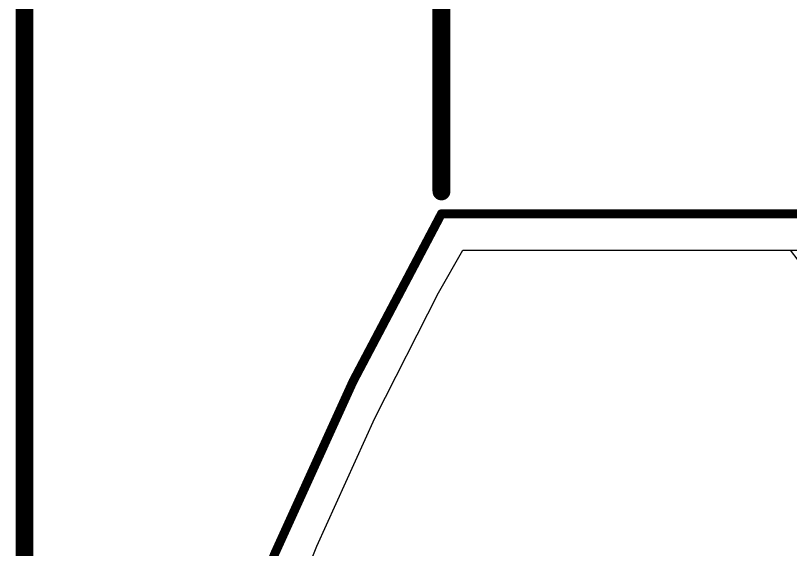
# Model space of a CAD drawing. Header units: inches. Extents: x -6 to 385, y -2 to 102.
# Drawn here: x -6.04 to 4.95, y 40.23 to 47.82 of the extents above; entities that cross this region are included whole.
import ezdxf

# ---------------------------------------------------------------- set-up
doc = ezdxf.new("R2010")
doc.units = ezdxf.units.IN
for name, color, linetype in [('Board outline', 216, 'Continuous'), ('Bottom Layer', 5, 'Continuous'), ('Dimensions', 6, 'Continuous'), ('Layer 1', 16, 'Continuous'), ('Layer 2', 76, 'Continuous'), ('Top Layer', 1, 'Continuous')]:
    doc.layers.add(name, color=color, linetype=linetype)

msp = doc.modelspace()

# ---------------------------------------------------------------- linework, layer by layer
at = {"layer": 'Board outline'}
for points in [[(-3.332, 37.664, 0.127, 0.127, -0.044149), (0, 45, 0.127, 0.127, 0)], [(0, 45, 0.127, 0.127, 0), (79.597, 45, 0.127, 0.127, 0)]]:
    msp.add_lwpolyline(points, format="xyseb", dxfattribs=at)
msp.add_lwpolyline([(-0.032, 45, 0.0635, 0.0635, 1), (0.032, 45, 0.0635, 0.0635, 1)], format="xyseb", close=True, dxfattribs=at)
msp.add_lwpolyline([(-0.032, 45, 0.0635, 0.0635, 1), (0.032, 45, 0.0635, 0.0635, 1)], format="xyseb", close=True, dxfattribs=at)
at = {"layer": 'Bottom Layer'}
for p, q in [((-0.04, 43.877), (0.302, 44.482)), ((0.302, 44.482), (4.95, 44.482)), ((4.95, 44.482), (5.058, 44.341)), ((-0.944, 42.099), (-0.04, 43.877)), ((-1.769, 40.283), (-0.944, 42.099)), ((-2.512, 38.433), (-1.769, 40.283))]:
    msp.add_line(p, q, dxfattribs=at)
at = {"layer": 'Dimensions'}
for points in [[(-5.917, 22.8, 0.254, 0.254, 0), (-5.917, 65.024, 0.254, 0.254, 0)], [(0, 45.318, 0.254, 0.254, 0), (0, 57.607, 0.254, 0.254, 0)]]:
    msp.add_lwpolyline(points, format="xyseb", dxfattribs=at)
msp.add_lwpolyline([(-0.063, 45.318, 0.127, 0.127, 1), (0.064, 45.318, 0.127, 0.127, 1)], format="xyseb", close=True, dxfattribs=at)
at = {"layer": 'Layer 1'}
for p, q in [((-0.04, 43.877), (0.302, 44.482)), ((0.302, 44.482), (22.517, 44.482)), ((-0.944, 42.099), (-0.04, 43.877)), ((-1.769, 40.283), (-0.944, 42.099)), ((-2.512, 38.433), (-1.769, 40.283))]:
    msp.add_line(p, q, dxfattribs=at)
at = {"layer": 'Layer 2'}
for p, q in [((-0.04, 43.877), (0.302, 44.482)), ((0.302, 44.482), (7.292, 44.482)), ((-0.944, 42.099), (-0.04, 43.877)), ((-1.769, 40.283), (-0.944, 42.099)), ((-2.512, 38.433), (-1.769, 40.283))]:
    msp.add_line(p, q, dxfattribs=at)
at = {"layer": 'Top Layer'}
for p, q in [((-0.04, 43.877), (0.302, 44.482)), ((0.302, 44.482), (4.95, 44.482)), ((4.95, 44.482), (5.058, 44.341)), ((-0.944, 42.099), (-0.04, 43.877)), ((-1.769, 40.283), (-0.944, 42.099)), ((-2.512, 38.433), (-1.769, 40.283))]:
    msp.add_line(p, q, dxfattribs=at)

doc.saveas('drawing.dxf')
